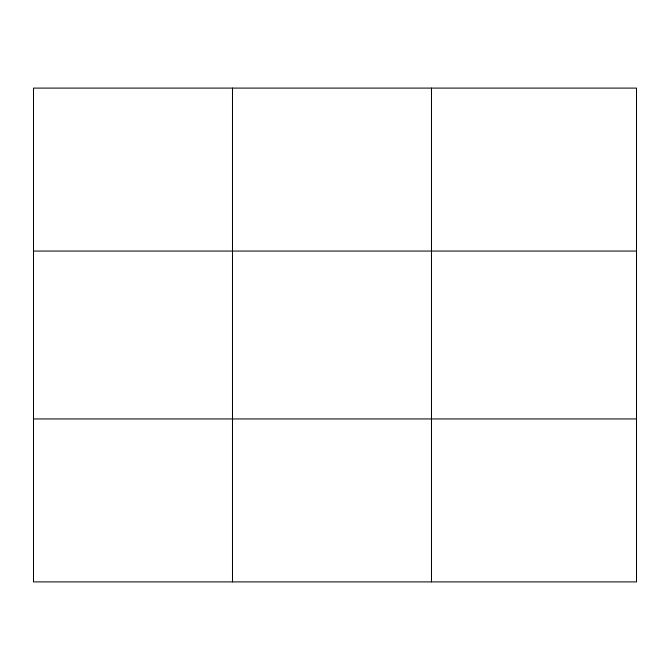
<?xml version="1.0" encoding="UTF-8"?>
<svg xmlns="http://www.w3.org/2000/svg" width="670" height="670" viewBox="0 0 670 670"><rect width="100%" height="100%" fill="white"/><g stroke="black" fill="none" stroke-linecap="round" stroke-linejoin="round"><path stroke-width="1" d="M232.49 88.097L232.49 581.903M431.48 88.097L431.48 581.903M33.5 251.057L636.5 251.057M33.5 418.943L636.5 418.943M636.5 554.743L636.5 581.903L33.5 581.903L33.5 88.097L636.5 88.097L636.5 554.743"/></g></svg>
